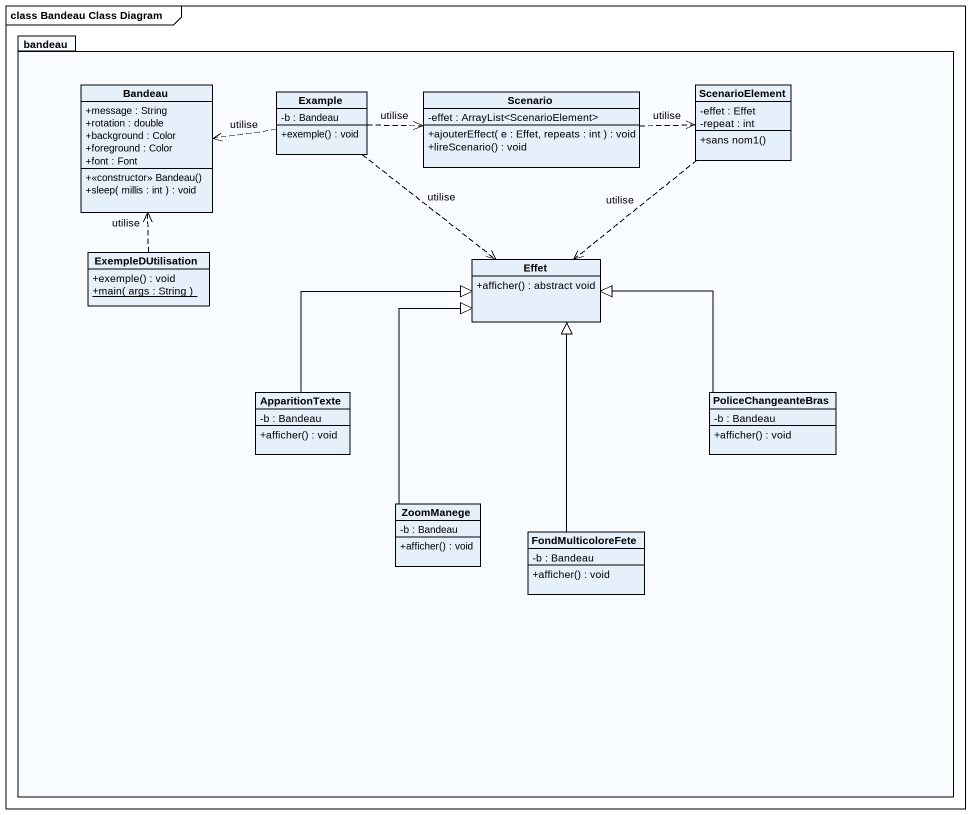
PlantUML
@startuml
mainframe class Bandeau Class Diagram
hide circle
hide empty members
skinparam classAttributeIconSize 0
package bandeau {
  class Bandeau {
    +message : String
    +rotation : double
    +background : Color
    +foreground : Color
    +font : Font
    +<<constructor>> Bandeau()
    +sleep( millis : int ) : void
  }
  class Example {
    -b : Bandeau
    +exemple() : void
  }
  class Scenario {
    -effet : ArrayList<ScenarioElement>
    +ajouterEffect( e : Effet, repeats : int ) : void
    +lireScenario() : void
  }
  class ScenarioElement {
    -effet : Effet
    -repeat : int
    +sans nom1()
  }
  class ExempleDUtilisation {
    +exemple() : void
    {static} +main( args : String )
  }
  class Effet {
    +afficher() : abstract void
  }
  class ApparitionTexte {
    -b : Bandeau
    +afficher() : void
  }
  class PoliceChangeanteBras {
    -b : Bandeau
    +afficher() : void
  }
  class ZoomManege {
    -b : Bandeau
    +afficher() : void
  }
  class FondMulticoloreFete {
    -b : Bandeau
    +afficher() : void
  }
}
Example .left.> Bandeau : utilise
Example .right.> Scenario : utilise
Example ..> Effet : utilise
Scenario .right.> ScenarioElement : utilise
ScenarioElement ..> Effet : utilise
ExempleDUtilisation .up.> Bandeau : utilise
ApparitionTexte -right-|> Effet
PoliceChangeanteBras -left-|> Effet
ZoomManege -up-|> Effet
FondMulticoloreFete -up-|> Effet
@enduml
